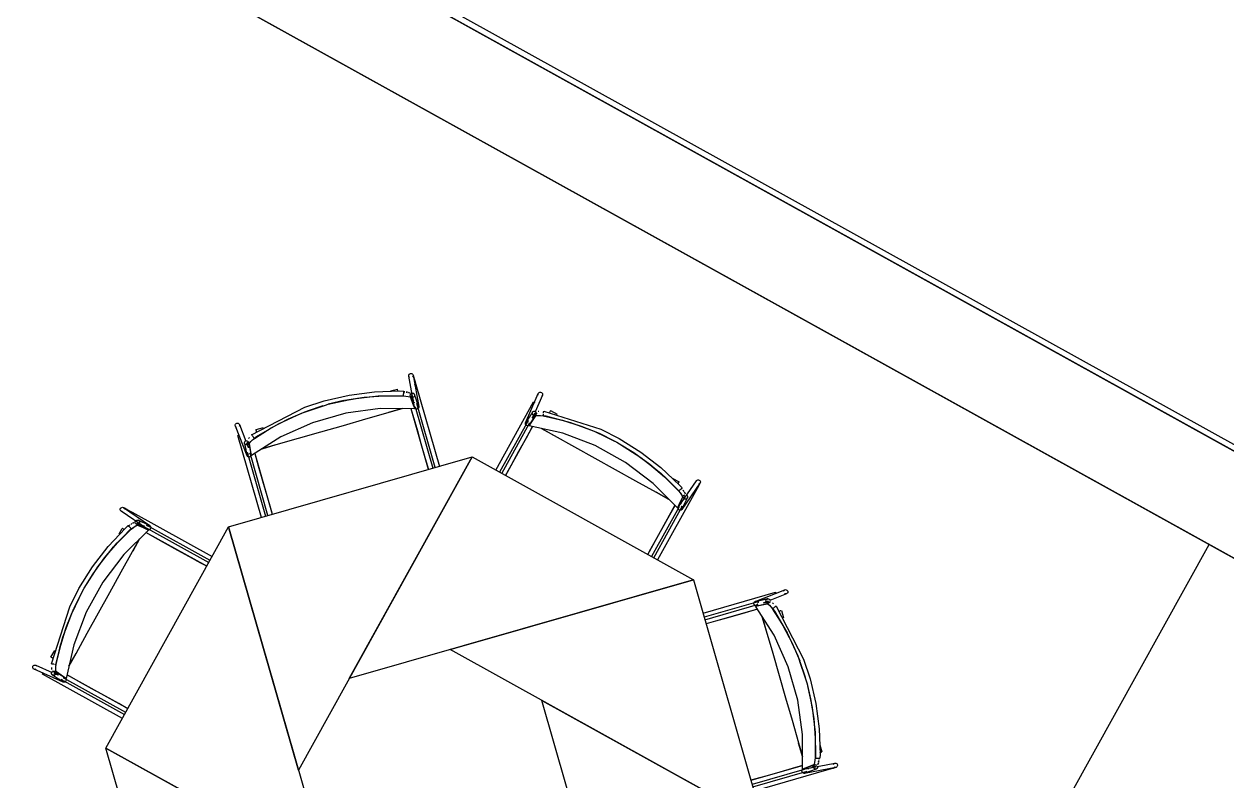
# Model space of a CAD drawing. Header units: metres. Extents: x 3.2 to 22.3, y 0.7 to 22.8.
# Drawn here: x 11.492 to 12.682, y 18.987 to 19.737 of the extents above; entities that cross this region are included whole.
import ezdxf

# ---------------------------------------------------------------- set-up
doc = ezdxf.new("R2010")
doc.units = ezdxf.units.M
doc.layers.add('ARREDI', color=9, linetype='Continuous')
doc.layers.add('PARETI_STRUTTURE', color=7, linetype='Continuous')

msp = doc.modelspace()

# ---------------------------------------------------------------- linework, layer by layer
at = {"layer": 'ARREDI'}
for points in [[(11.8737, 19.3867), (11.8731, 19.3871), (11.8727, 19.3878), (11.8726, 19.3882), (11.8726, 19.3883), (11.8725, 19.3885), (11.8726, 19.3892), (11.8729, 19.3899)], [(11.8729, 19.3899), (11.8735, 19.3904), (11.8742, 19.3907), (11.8749, 19.3908), (11.8757, 19.3906), (11.8762, 19.3901), (11.8767, 19.3895), (11.8768, 19.389), (11.8768, 19.389), (11.8768, 19.3888), (11.8768, 19.388), (11.8764, 19.3874)], [(11.8619, 19.3732), (11.8617, 19.374), (11.8616, 19.3746), (11.8614, 19.3751), (11.8613, 19.3753)], [(11.8614, 19.3753), (11.8613, 19.3753)], [(11.8675, 19.3704), (11.8676, 19.3711), (11.8676, 19.3718), (11.8676, 19.3725)], [(11.8675, 19.369), (11.8675, 19.3692), (11.8675, 19.3697), (11.8675, 19.3703)], [(11.8687, 19.3724), (11.8676, 19.3725)], [(11.8676, 19.3725), (11.8687, 19.3724)], [(11.8677, 19.373), (11.8677, 19.3733)], [(11.8712, 19.3721), (11.87, 19.3723)], [(11.8701, 19.3723), (11.8714, 19.372)], [(11.8739, 19.3714), (11.8723, 19.3719)], [(11.8723, 19.3719), (11.8739, 19.3714)], [(11.8779, 19.3679), (11.8774, 19.3674), (11.8767, 19.3671), (11.8759, 19.367), (11.8752, 19.3672), (11.8746, 19.3676), (11.8746, 19.3676), (11.8742, 19.3682), (11.8742, 19.3684), (11.874, 19.3689), (11.8741, 19.3697), (11.8745, 19.3704)], [(11.875, 19.3709), (11.8757, 19.3712), (11.8764, 19.3712), (11.8772, 19.3711), (11.8778, 19.3706), (11.8778, 19.3706), (11.8782, 19.37), (11.8782, 19.3699), (11.8783, 19.3693), (11.8782, 19.3686), (11.8779, 19.3679)], [(11.8752, 19.3693), (11.8767, 19.3653), (11.8772, 19.364)], [(11.8781, 19.3795), (11.8788, 19.3797)], [(11.8796, 19.3799), (11.8793, 19.3798), (11.8788, 19.3797)], [(11.8796, 19.3799), (11.8796, 19.3799)], [(12.0008, 19.3692), (12.0006, 19.3699), (12.0007, 19.3707), (12.0008, 19.3709), (12.0008, 19.3709), (12.0011, 19.3713), (12.0016, 19.3718), (12.0023, 19.3721), (12.003, 19.3722), (12.0038, 19.3719), (12.0044, 19.3715), (12.0048, 19.3709)], [(12.0048, 19.3709), (12.0049, 19.3701), (12.0049, 19.3694), (12.0048, 19.3692), (12.0048, 19.3691), (12.0045, 19.3687), (12.004, 19.3682)], [(11.8672, 19.3686), (11.8697, 19.3684), (11.8719, 19.368), (11.8735, 19.3675), (11.8742, 19.367), (11.8764, 19.3615), (11.8785, 19.3559), (11.8442, 19.3561), (11.8103, 19.3514), (11.7773, 19.342), (11.7461, 19.328), (11.7171, 19.3097), (11.716, 19.3155), (11.7148, 19.3213)], [(11.7874, 19.3587), (11.7719, 19.3535)], [(11.772, 19.3535), (11.7874, 19.3587)], [(11.7928, 19.3602), (11.8084, 19.364)], [(11.8084, 19.364), (11.7928, 19.3602)], [(11.809, 19.3641), (11.8283, 19.3672), (11.8477, 19.3687), (11.8671, 19.3686)], [(11.8091, 19.3642), (11.8283, 19.3672), (11.8478, 19.3687), (11.8672, 19.3686)], [(11.8672, 19.3686), (11.8698, 19.3684), (11.872, 19.368), (11.8736, 19.3675), (11.8743, 19.367)], [(11.8782, 19.3614), (11.8779, 19.3623)], [(11.8785, 19.3559), (11.8787, 19.3582)], [(11.8807, 19.3598), (11.8814, 19.3596), (11.882, 19.3592), (11.8824, 19.3586), (11.8826, 19.3581), (11.8826, 19.3578), (11.8825, 19.3571), (11.8822, 19.3564)], [(11.9961, 19.3626), (11.996, 19.3626)], [(11.9961, 19.3626), (11.9964, 19.3625), (11.9968, 19.3622)], [(11.9968, 19.3622), (11.9974, 19.3619)], [(11.7199, 19.3264), (11.7364, 19.3368), (11.7536, 19.3458), (11.7714, 19.3533)], [(11.72, 19.3265), (11.7365, 19.3368), (11.7537, 19.3459), (11.7714, 19.3533)], [(11.7276, 19.3163), (11.7414, 19.3203), (11.7635, 19.3266), (11.7857, 19.333), (11.8079, 19.3393), (11.8301, 19.3457), (11.8523, 19.352), (11.866, 19.356)], [(11.866, 19.356), (11.8526, 19.3521)], [(11.8921, 19.2962), (11.8885, 19.3086), (11.8849, 19.3211), (11.8814, 19.3335), (11.8778, 19.3459), (11.8749, 19.3559)], [(11.8822, 19.3564), (11.8817, 19.3559), (11.881, 19.3556), (11.8802, 19.3555), (11.8795, 19.3558), (11.8789, 19.3562), (11.8785, 19.3568)], [(12.1396, 19.2746), (12.1412, 19.2727), (12.1425, 19.2708), (12.1433, 19.2693), (12.1434, 19.2684), (12.141, 19.263), (12.1385, 19.2576), (12.1145, 19.282), (12.0872, 19.3027), (12.0572, 19.3193), (12.0252, 19.3315), (11.9918, 19.339), (11.995, 19.3439), (11.9984, 19.3488)], [(11.995, 19.3505), (11.9948, 19.3513), (11.9949, 19.352), (11.9951, 19.3525), (11.9952, 19.3527), (11.9957, 19.3531), (11.9957, 19.3532), (11.9964, 19.3534), (11.9972, 19.3535), (11.9979, 19.3532), (11.9985, 19.3528)], [(11.9948, 19.3465), (11.9956, 19.3477), (11.9989, 19.3527)], [(11.9991, 19.3514), (11.999, 19.3507), (11.9988, 19.3502), (11.9987, 19.35), (11.9981, 19.3495), (11.9981, 19.3495), (11.9974, 19.3493), (11.9967, 19.3492), (11.996, 19.3495), (11.9954, 19.3499), (11.995, 19.3505)], [(11.9983, 19.3488), (11.9991, 19.3492), (12.0008, 19.3493), (12.003, 19.3492), (12.0056, 19.3489)], [(11.9984, 19.3488), (11.9992, 19.3492), (12.0009, 19.3493), (12.0031, 19.3492), (12.0056, 19.3489)], [(12.0014, 19.3531), (12.0005, 19.3531)], [(12.0057, 19.3506), (12.0056, 19.3499), (12.0055, 19.3495), (12.0054, 19.3493)], [(12.0056, 19.3489), (12.0245, 19.3446), (12.0431, 19.3387), (12.061, 19.3315)], [(12.0057, 19.3488), (12.0247, 19.3445), (12.0432, 19.3387), (12.061, 19.3315)], [(12.0058, 19.3513), (12.0059, 19.352), (12.006, 19.3527), (12.0061, 19.3532), (12.0062, 19.3535), (12.0062, 19.3535), (12.0062, 19.3535), (12.0061, 19.3533)], [(12.0128, 19.354), (12.0127, 19.3538), (12.0124, 19.3534), (12.0121, 19.3528), (12.0118, 19.3522)], [(11.7022, 19.3374), (11.7015, 19.3378), (11.7011, 19.3384), (11.701, 19.3386), (11.701, 19.3386), (11.7009, 19.3391), (11.7009, 19.3398), (11.7012, 19.3405), (11.7017, 19.3411), (11.7023, 19.3414), (11.7031, 19.3416), (11.7038, 19.3414)], [(11.7038, 19.3414), (11.7044, 19.341), (11.7049, 19.3404), (11.705, 19.3402), (11.705, 19.3402), (11.7051, 19.3397), (11.7051, 19.339), (11.7048, 19.3383)], [(11.722, 19.3331), (11.7218, 19.3338), (11.7216, 19.3345), (11.7214, 19.3349), (11.7214, 19.3352)], [(11.9683, 19.2897), (11.9742, 19.3003), (11.9816, 19.3137), (11.989, 19.3271), (11.9952, 19.3382)], [(11.9882, 19.3403), (11.988, 19.341), (11.9881, 19.3418), (11.9882, 19.342), (11.9882, 19.342), (11.9885, 19.3424), (11.989, 19.343), (11.9897, 19.3433), (11.9905, 19.3433), (11.9912, 19.3431)], [(11.9919, 19.3399), (11.9914, 19.3394), (11.9907, 19.3391), (11.99, 19.339), (11.9892, 19.3392), (11.9886, 19.3397), (11.9882, 19.3403)], [(12.0161, 19.3295), (12.0039, 19.3363)], [(12.0039, 19.3363), (12.0164, 19.3293), (12.0366, 19.3182), (12.0567, 19.307), (12.077, 19.2958), (12.0971, 19.2846), (12.1173, 19.2734), (12.1298, 19.2665)], [(11.7035, 19.3294), (11.7034, 19.3294), (11.7035, 19.3294), (11.7038, 19.3295), (11.7043, 19.3296)], [(11.7043, 19.3296), (11.7049, 19.3298)], [(11.7112, 19.3201), (11.7106, 19.3205), (11.7101, 19.3211), (11.7099, 19.3216), (11.7099, 19.3218), (11.7099, 19.3225), (11.7099, 19.3225), (11.7102, 19.3232), (11.7107, 19.3237), (11.7114, 19.3241)], [(11.7135, 19.3236), (11.714, 19.323), (11.7142, 19.3225), (11.7142, 19.3224), (11.7142, 19.3216), (11.7142, 19.3216), (11.7139, 19.3209), (11.7134, 19.3204), (11.7127, 19.3201), (11.712, 19.32), (11.7112, 19.3201)], [(11.7139, 19.3171), (11.7136, 19.3186), (11.7125, 19.3244)], [(11.7148, 19.3273), (11.7139, 19.3265)], [(11.7139, 19.3264), (11.7148, 19.3273)], [(11.7148, 19.3213), (11.7152, 19.3221), (11.7163, 19.3234), (11.718, 19.3249), (11.7199, 19.3264)], [(11.7148, 19.3213), (11.7151, 19.3221), (11.7162, 19.3233), (11.7179, 19.3249), (11.7199, 19.3264)], [(11.7172, 19.3299), (11.7171, 19.3301), (11.717, 19.3301), (11.7171, 19.3301), (11.7172, 19.3299), (11.7175, 19.3294), (11.7179, 19.3289), (11.7183, 19.3283), (11.7188, 19.3277)], [(11.7195, 19.3266), (11.7194, 19.3268), (11.7191, 19.3272), (11.7188, 19.3277)], [(12.0761, 19.3239), (12.0615, 19.3313)], [(12.0616, 19.3312), (12.0761, 19.3239)], [(11.7137, 19.3081), (11.713, 19.3085), (11.7126, 19.3091), (11.7125, 19.3093), (11.7125, 19.3093), (11.7124, 19.3098), (11.7124, 19.3105), (11.7127, 19.3112), (11.7132, 19.3118), (11.7138, 19.3121)], [(11.7166, 19.3097), (11.7163, 19.309), (11.7158, 19.3084), (11.7152, 19.3081), (11.7144, 19.308), (11.7137, 19.3081)], [(11.7201, 19.3116), (11.7236, 19.2993), (11.7279, 19.2846), (11.7321, 19.2699), (11.7363, 19.2552), (11.7374, 19.2514)], [(11.7398, 19.3198), (11.7276, 19.3163)], [(12.081, 19.3212), (12.0953, 19.3125), (12.111, 19.3011), (12.1258, 19.2885), (12.1395, 19.2747)], [(12.081, 19.3212), (12.0953, 19.3125), (12.1111, 19.3011), (12.1259, 19.2884), (12.1396, 19.2746)], [(12.1391, 19.2816), (12.1395, 19.2822), (12.1398, 19.2828), (12.14, 19.2832), (12.1402, 19.2834)], [(12.1396, 19.2746), (12.1413, 19.2726), (12.1425, 19.2707), (12.1433, 19.2693), (12.1434, 19.2684)], [(12.141, 19.2756), (12.1405, 19.2751), (12.1402, 19.2748), (12.14, 19.2747)], [(12.141, 19.2755), (12.1416, 19.276), (12.1421, 19.2765), (12.143, 19.2773), (12.1432, 19.2775)], [(12.1433, 19.2762), (12.1426, 19.277)], [(12.1432, 19.2775), (12.1432, 19.2775)], [(12.1449, 19.274), (12.1441, 19.2752)], [(12.1442, 19.2751), (12.1449, 19.274)], [(12.155, 19.2745), (12.1556, 19.2742)], [(12.1563, 19.2738), (12.1563, 19.2738), (12.1563, 19.2738), (12.156, 19.274), (12.1556, 19.2742)], [(12.1569, 19.2835), (12.157, 19.2842), (12.1572, 19.2846), (12.1572, 19.2847), (12.1574, 19.2848), (12.158, 19.2853), (12.1587, 19.2855)], [(12.1587, 19.2855), (12.1594, 19.2855), (12.1601, 19.2853), (12.1607, 19.2848), (12.1611, 19.2841), (12.1612, 19.2834), (12.161, 19.2826), (12.1608, 19.2822), (12.1608, 19.2822), (12.1606, 19.282), (12.1601, 19.2815), (12.1594, 19.2813)], [(12.1298, 19.2665), (12.1176, 19.2732)], [(12.1422, 19.2617), (12.1426, 19.2625)], [(12.1457, 19.2694), (12.1439, 19.2655), (12.1433, 19.264)], [(12.1466, 19.2665), (12.1459, 19.2665), (12.1452, 19.2668), (12.1446, 19.2672), (12.1442, 19.2679), (12.1441, 19.2686), (12.1441, 19.2686), (12.1443, 19.2693), (12.1443, 19.2695), (12.1446, 19.27), (12.1452, 19.2704), (12.1459, 19.2706)], [(12.1462, 19.2718), (12.1455, 19.2733)], [(12.1455, 19.2732), (12.1462, 19.2717)], [(12.1467, 19.2706), (12.1474, 19.2704), (12.148, 19.2699), (12.1483, 19.2692), (12.1484, 19.2685), (12.1484, 19.2684), (12.1483, 19.2678), (12.1482, 19.2677), (12.1479, 19.2672), (12.1473, 19.2667), (12.1466, 19.2665)], [(11.587, 19.2559), (11.587, 19.2566), (11.5873, 19.2573), (11.5878, 19.2579), (11.5885, 19.2582), (11.5892, 19.2584), (11.5899, 19.2582), (11.5904, 19.258), (11.5904, 19.258), (11.5906, 19.2578), (11.591, 19.2572), (11.5913, 19.2565)], [(11.5891, 19.254), (11.5884, 19.2542), (11.5879, 19.2544), (11.5879, 19.2544), (11.5877, 19.2546), (11.5873, 19.2552), (11.587, 19.2559)], [(11.5981, 19.2522), (11.5984, 19.2527)], [(11.5988, 19.2535), (11.5988, 19.2535), (11.5988, 19.2534), (11.5986, 19.2532), (11.5984, 19.2528)], [(12.1092, 19.2117), (12.1122, 19.2171), (12.1185, 19.2284), (12.1247, 19.2397), (12.131, 19.251), (12.1361, 19.2601)], [(12.1385, 19.2576), (12.1403, 19.2591)], [(12.1416, 19.2553), (12.1408, 19.2553), (12.1401, 19.2556), (12.1395, 19.2561), (12.1392, 19.2568), (12.1391, 19.2575), (12.1392, 19.2582)], [(12.1423, 19.2593), (12.1429, 19.2588), (12.1432, 19.2581), (12.1434, 19.2574), (12.1432, 19.2567), (12.143, 19.2562), (12.143, 19.2562), (12.1428, 19.256), (12.1423, 19.2556), (12.1416, 19.2553)], [(11.598, 19.2368), (11.5999, 19.2384), (11.6018, 19.2397), (11.6033, 19.2404), (11.6042, 19.2406), (11.6096, 19.2382), (11.615, 19.2357), (11.5906, 19.2117), (11.5699, 19.1843), (11.5533, 19.1544), (11.5411, 19.1223), (11.5336, 19.089), (11.5287, 19.0922), (11.5238, 19.0955)], [(11.595, 19.2404), (11.5951, 19.2404)], [(11.597, 19.2382), (11.5965, 19.2387), (11.596, 19.2393), (11.5953, 19.2402), (11.5951, 19.2404)], [(11.5964, 19.2405), (11.5956, 19.2398)], [(11.597, 19.2382), (11.5975, 19.2377), (11.5978, 19.2374), (11.5979, 19.2372)], [(11.5986, 19.2421), (11.5974, 19.2413)], [(11.5975, 19.2414), (11.5985, 19.2421)], [(11.598, 19.2368), (11.6, 19.2384), (11.6018, 19.2397), (11.6033, 19.2405), (11.6042, 19.2406)], [(11.6008, 19.2434), (11.5993, 19.2426)], [(11.5994, 19.2427), (11.6008, 19.2434)], [(11.6019, 19.2439), (11.6022, 19.2446), (11.6027, 19.2451), (11.6033, 19.2455), (11.6041, 19.2456), (11.6041, 19.2456), (11.6048, 19.2455), (11.6049, 19.2454), (11.6054, 19.2451), (11.6059, 19.2445), (11.6061, 19.2438)], [(11.6061, 19.2438), (11.6061, 19.2431), (11.6058, 19.2424), (11.6053, 19.2418), (11.6047, 19.2414), (11.604, 19.2413), (11.604, 19.2413), (11.6033, 19.2414), (11.6031, 19.2415), (11.6026, 19.2418), (11.6022, 19.2424), (11.6019, 19.2431)], [(11.6031, 19.2429), (11.6071, 19.2411), (11.6086, 19.2404)], [(11.6109, 19.2394), (11.61, 19.2398)], [(11.6133, 19.2395), (11.6138, 19.2401), (11.6144, 19.2404), (11.6152, 19.2406), (11.6159, 19.2404), (11.6163, 19.2402), (11.6164, 19.2402), (11.6166, 19.24), (11.617, 19.2394), (11.6172, 19.2387)], [(11.6173, 19.2387), (11.6172, 19.238), (11.617, 19.2373), (11.6165, 19.2367), (11.6158, 19.2364), (11.6151, 19.2362), (11.6143, 19.2364)], [(11.5363, 19.1011), (11.5433, 19.1136), (11.5544, 19.1337), (11.5656, 19.1539), (11.5768, 19.1741), (11.588, 19.1943), (11.5992, 19.2145), (11.6061, 19.227)], [(11.5514, 19.1782), (11.5601, 19.1925), (11.5715, 19.2083), (11.5842, 19.2231), (11.598, 19.2368)], [(11.5514, 19.1782), (11.5601, 19.1925), (11.5715, 19.2082), (11.5841, 19.223), (11.5979, 19.2367)], [(11.591, 19.2363), (11.5904, 19.2367), (11.5898, 19.237), (11.5894, 19.2372), (11.5891, 19.2373)], [(11.6061, 19.227), (11.5994, 19.2148)], [(11.6726, 19.1999), (11.6668, 19.2031), (11.6555, 19.2094), (11.6442, 19.2157), (11.6329, 19.2219), (11.6216, 19.2282), (11.6124, 19.2333)], [(11.6149, 19.2357), (11.6135, 19.2375)], [(11.5413, 19.1588), (11.5487, 19.1733)], [(11.5487, 19.1733), (11.5413, 19.1587)], [(12.2263, 19.1664), (12.2267, 19.167), (12.2272, 19.1675), (12.2278, 19.1677), (12.2279, 19.1677), (12.2286, 19.1677), (12.2287, 19.1677), (12.2293, 19.1674), (12.2299, 19.1669), (12.2302, 19.1662)], [(12.2356, 19.1741), (12.2356, 19.1742), (12.2356, 19.1741), (12.2358, 19.1733)], [(12.2358, 19.1733), (12.236, 19.1727)], [(12.2436, 19.1754), (12.244, 19.1761), (12.2445, 19.1765), (12.2448, 19.1766), (12.2448, 19.1766), (12.2452, 19.1768), (12.246, 19.1767), (12.2467, 19.1764), (12.2472, 19.1759), (12.2476, 19.1753), (12.2477, 19.1745), (12.2476, 19.1738)], [(12.2476, 19.1738), (12.2472, 19.1732), (12.2466, 19.1727), (12.2464, 19.1726), (12.2463, 19.1726), (12.2459, 19.1725), (12.2451, 19.1725), (12.2444, 19.1728)], [(11.5237, 19.1029), (11.5281, 19.1218), (11.5339, 19.1404), (11.5411, 19.1582)], [(11.5237, 19.1027), (11.528, 19.1217), (11.5339, 19.1403), (11.5411, 19.1581)], [(12.2177, 19.1575), (12.2054, 19.154), (12.1907, 19.1497), (12.176, 19.1455), (12.1669, 19.1429)], [(12.2158, 19.161), (12.2151, 19.1613), (12.2146, 19.1618), (12.2142, 19.1624), (12.2141, 19.1632), (12.2143, 19.1639)], [(12.2143, 19.1639), (12.2146, 19.1646), (12.2152, 19.165), (12.2155, 19.1651), (12.2155, 19.1651), (12.2159, 19.1653), (12.2167, 19.1652), (12.2174, 19.1649), (12.2179, 19.1644), (12.2183, 19.1638)], [(12.2748, 19.0104), (12.2746, 19.0079), (12.2742, 19.0057), (12.2737, 19.0041), (12.2731, 19.0034), (12.2676, 19.0012), (12.2621, 18.9991), (12.2623, 19.0334), (12.2576, 19.0673), (12.2481, 19.1003), (12.2341, 19.1316), (12.2158, 19.1605), (12.2274, 19.1628)], [(12.2233, 19.1637), (12.2247, 19.164), (12.2305, 19.1651)], [(12.2298, 19.1641), (12.2292, 19.1636), (12.2287, 19.1634), (12.2285, 19.1634), (12.2278, 19.1634), (12.2271, 19.1637), (12.2266, 19.1642), (12.2262, 19.1649), (12.2261, 19.1656), (12.2263, 19.1664)], [(12.2274, 19.1628), (12.2283, 19.1624), (12.2295, 19.1614), (12.2311, 19.1596), (12.2325, 19.1577)], [(12.2274, 19.1628), (12.2282, 19.1625), (12.2295, 19.1614), (12.231, 19.1598), (12.2326, 19.1577)], [(12.2335, 19.1628), (12.2326, 19.1637)], [(12.2326, 19.1637), (12.2335, 19.1628)], [(12.2326, 19.1577), (12.2429, 19.1412), (12.252, 19.1239), (12.2595, 19.1063)], [(12.2326, 19.1576), (12.243, 19.1411), (12.252, 19.1239), (12.2595, 19.1062)], [(12.2328, 19.1581), (12.2329, 19.1582), (12.2333, 19.1585), (12.2338, 19.1588)], [(12.2361, 19.1604), (12.2363, 19.1605), (12.2363, 19.1606), (12.2362, 19.1605), (12.236, 19.1604), (12.2356, 19.1601), (12.2351, 19.1597), (12.2344, 19.1593), (12.2338, 19.1588)], [(12.2393, 19.1556), (12.24, 19.1559), (12.2406, 19.156), (12.2411, 19.1562), (12.2413, 19.1562)], [(12.2263, 19.1366), (12.2225, 19.15)], [(12.2225, 19.15), (12.2264, 19.1362), (12.2328, 19.1141), (12.2391, 19.0919), (12.2455, 19.0697), (12.2519, 19.0475), (12.2582, 19.0253), (12.2621, 19.0117)], [(11.5185, 19.11), (11.5188, 19.1099), (11.5192, 19.1096), (11.5198, 19.1093), (11.5204, 19.1089)], [(11.5431, 19.1133), (11.5363, 19.1011)], [(11.5034, 19.098), (11.5027, 19.0978), (11.5019, 19.0979), (11.5017, 19.098), (11.5017, 19.098), (11.5013, 19.0982), (11.5008, 19.0988), (11.5005, 19.0995), (11.5004, 19.1002), (11.5006, 19.101), (11.5011, 19.1016), (11.5017, 19.102)], [(11.5017, 19.102), (11.5024, 19.1021), (11.5032, 19.1021), (11.5034, 19.102), (11.5034, 19.102), (11.5038, 19.1017), (11.5044, 19.1012)], [(11.5213, 19.103), (11.5205, 19.1031), (11.5199, 19.1032), (11.5194, 19.1033), (11.5191, 19.1033), (11.5191, 19.1033), (11.5191, 19.1033), (11.5193, 19.1033)], [(11.522, 19.0922), (11.5213, 19.092), (11.5206, 19.0921), (11.52, 19.0923), (11.5199, 19.0924), (11.5194, 19.0929), (11.5194, 19.0929), (11.5191, 19.0936), (11.5191, 19.0944), (11.5193, 19.0951), (11.5198, 19.0957)], [(11.5195, 19.0977), (11.5194, 19.0986), (11.5195, 19.0998)], [(11.5194, 19.0985), (11.5195, 19.0998)], [(11.526, 19.092), (11.5248, 19.0928), (11.5199, 19.0961)], [(11.5211, 19.0963), (11.5219, 19.0962), (11.5224, 19.0959), (11.5225, 19.0958), (11.523, 19.0953), (11.523, 19.0953), (11.5233, 19.0946), (11.5233, 19.0939), (11.5231, 19.0932), (11.5227, 19.0926), (11.522, 19.0922)], [(11.522, 19.1029), (11.5226, 19.1027), (11.5231, 19.1027), (11.5233, 19.1026)], [(11.5238, 19.0955), (11.5234, 19.0963), (11.5232, 19.0979), (11.5234, 19.1002), (11.5237, 19.1027)], [(11.5238, 19.0955), (11.5234, 19.0963), (11.5233, 19.098), (11.5234, 19.1003), (11.5237, 19.1027)], [(12.2648, 19.0902), (12.2597, 19.1057)], [(12.2597, 19.1056), (12.2648, 19.0902)], [(11.51, 19.0933), (11.5101, 19.0935), (11.5104, 19.094)], [(11.51, 19.0932), (11.51, 19.0932)], [(11.5104, 19.094), (11.5107, 19.0946)], [(11.5323, 19.0854), (11.5315, 19.0852), (11.5308, 19.0853), (11.5306, 19.0854), (11.5305, 19.0854), (11.5301, 19.0857), (11.5296, 19.0862), (11.5293, 19.0869), (11.5293, 19.0876), (11.5295, 19.0884)], [(11.5327, 19.0891), (11.5332, 19.0886), (11.5335, 19.0879), (11.5335, 19.0871), (11.5333, 19.0864), (11.5329, 19.0858), (11.5323, 19.0854)], [(11.5946, 19.059), (11.5856, 19.064), (11.5723, 19.0714), (11.5589, 19.0788), (11.5455, 19.0862), (11.5344, 19.0924)], [(12.2664, 19.0848), (12.2703, 19.0686), (12.2734, 19.0494), (12.2749, 19.03), (12.2748, 19.0105)], [(12.2664, 19.0848), (12.2703, 19.0685), (12.2734, 19.0493), (12.2749, 19.0298), (12.2748, 19.0104)], [(12.2621, 19.0117), (12.2583, 19.025)], [(12.2794, 19.0157), (12.2801, 19.0159), (12.2807, 19.0161), (12.2812, 19.0162), (12.2815, 19.0163)], [(12.2815, 19.0162), (12.2815, 19.0163)], [(12.2621, 19.0027), (12.2521, 18.9998), (12.2397, 18.9963), (12.2272, 18.9927), (12.2148, 18.9891), (12.2113, 18.9881)], [(12.2699, 19.0003), (12.2715, 19.0009), (12.2755, 19.0024)], [(12.2748, 19.0104), (12.2746, 19.0078), (12.2742, 19.0056), (12.2737, 19.004), (12.2731, 19.0033)], [(12.2741, 18.9997), (12.2735, 19.0002), (12.2732, 19.0009), (12.2732, 19.0017), (12.2734, 19.0024), (12.2738, 19.003), (12.2738, 19.003), (12.2744, 19.0034), (12.2745, 19.0034), (12.2751, 19.0036), (12.2758, 19.0035), (12.2765, 19.0031)], [(12.277, 19.0026), (12.2773, 19.0019), (12.2774, 19.0012), (12.2772, 19.0004), (12.2768, 18.9998), (12.2767, 18.9998), (12.2762, 18.9994), (12.276, 18.9994), (12.2755, 18.9993), (12.2747, 18.9994), (12.2741, 18.9997)], [(12.2752, 19.0101), (12.2754, 19.0101), (12.2759, 19.0101), (12.2765, 19.0101)], [(12.2765, 19.0101), (12.2772, 19.01), (12.278, 19.01), (12.2786, 19.01)], [(12.2775, 19.0037), (12.278, 19.0053)], [(12.278, 19.0053), (12.2775, 19.0037)], [(12.2782, 19.0065), (12.2784, 19.0076)], [(12.2784, 19.0075), (12.2782, 19.0062)], [(12.2785, 19.0089), (12.2786, 19.01)], [(12.2786, 19.01), (12.2785, 19.0089)], [(12.2791, 19.0099), (12.2794, 19.0099)], [(12.2929, 19.0039), (12.2933, 19.0045), (12.2939, 19.0049), (12.2944, 19.005), (12.2944, 19.005), (12.2946, 19.0051), (12.2954, 19.005), (12.2961, 19.0047)], [(12.2961, 19.0047), (12.2966, 19.0041), (12.2969, 19.0034), (12.2969, 19.0027), (12.2967, 19.002), (12.2963, 19.0014), (12.2957, 19.0009), (12.2952, 19.0008), (12.2952, 19.0008), (12.2949, 19.0008), (12.2942, 19.0008), (12.2935, 19.0012)], [(12.2626, 18.9954), (12.2621, 18.9959), (12.2618, 18.9966), (12.2617, 18.9974), (12.2619, 18.9981), (12.2624, 18.9987), (12.263, 18.9991)], [(12.2621, 18.9992), (12.264, 18.999)], [(12.266, 18.9969), (12.2658, 18.9962), (12.2653, 18.9956), (12.2647, 18.9952), (12.2642, 18.995), (12.264, 18.995), (12.2632, 18.9951), (12.2626, 18.9954)], [(12.2675, 18.9994), (12.2684, 18.9998)], [(12.2856, 18.9995), (12.2858, 18.9988)], [(12.286, 18.9981), (12.286, 18.9983), (12.2858, 18.9988)], [(12.2861, 18.998), (12.2861, 18.998)]]:
    msp.add_lwpolyline(points, dxfattribs=at)
for points in [[(11.9918, 19.339), (11.9922, 19.342)], [(11.7171, 19.3097), (11.7153, 19.3121)], [(11.9352, 19.3081), (11.7634, 18.9982), (11.6943, 19.239)], [(12.1544, 19.1866), (11.8137, 19.0889), (11.9352, 19.3081)], [(11.6943, 19.239), (11.792, 18.8984), (11.5729, 19.0199)], [(12.2733, 18.5155), (12.6648, 19.2216), (12.9403, 19.0689), (12.5488, 18.3627), (12.0525, 17.4674), (11.777, 17.6201)], [(12.2234, 18.9457), (11.9135, 19.1175), (12.1544, 19.1866)], [(12.2158, 19.1605), (12.2182, 19.1623)], [(11.5336, 19.0889), (11.5306, 19.0894)], [(12.1019, 18.7266), (12.0043, 19.0672), (12.2234, 18.9457)], [(11.5729, 19.0199), (11.8828, 18.8481), (11.6419, 18.779)]]:
    msp.add_lwpolyline(points, close=True, dxfattribs=at)
at = {"layer": 'PARETI_STRUTTURE'}
for points in [[(10.8057, 20.3647), (12.9828, 19.1578), (12.98, 19.1527), (10.8028, 20.3596)], [(10.8028, 20.3596), (12.9799, 19.1527)], [(12.9489, 19.0641), (10.7321, 20.2929)], [(10.758, 20.2786), (12.6648, 19.2216)], [(11.8783, 19.3573), (11.8726, 19.3882)], [(11.8768, 19.3893), (11.8772, 19.388), (11.8777, 19.3865), (11.8786, 19.3834), (11.8796, 19.3799)], [(11.8768, 19.389), (11.8826, 19.3581)], [(11.789, 19.3636), (11.8136, 19.3694), (11.8386, 19.3727), (11.8639, 19.3734), (11.8677, 19.3733)], [(11.8545, 19.3734), (11.8613, 19.3753)], [(11.8822, 19.3588), (11.8782, 19.3699)], [(11.8796, 19.3799), (11.9029, 19.2988)], [(11.9882, 19.342), (12.0008, 19.3709)], [(12.0048, 19.3692), (11.9977, 19.3529)], [(11.717, 19.3301), (11.7697, 19.3573), (11.789, 19.3636)], [(11.7195, 19.3266), (11.722, 19.3282), (11.7436, 19.3409), (11.7664, 19.3514), (11.7901, 19.3595)], [(11.7901, 19.3595), (11.7929, 19.3603), (11.8174, 19.3657), (11.8423, 19.3686), (11.8675, 19.369)], [(11.8742, 19.3684), (11.8742, 19.3682), (11.8743, 19.3681), (11.8744, 19.3679), (11.8744, 19.3677), (11.8746, 19.3671), (11.8747, 19.367), (11.8748, 19.3665), (11.8749, 19.3664), (11.875, 19.366), (11.8751, 19.3659), (11.8751, 19.3658), (11.8752, 19.3656), (11.8753, 19.3651), (11.8754, 19.365), (11.8754, 19.3649), (11.8755, 19.3648), (11.8756, 19.3644), (11.8756, 19.3643), (11.8758, 19.3638), (11.8759, 19.3636), (11.8759, 19.3635), (11.876, 19.3632), (11.8761, 19.363), (11.8763, 19.3625), (11.8763, 19.3624), (11.8764, 19.3623), (11.8765, 19.3618), (11.8766, 19.3617), (11.8767, 19.3614), (11.8767, 19.3613), (11.8768, 19.3611), (11.8768, 19.3609), (11.877, 19.3604), (11.8771, 19.3603), (11.8771, 19.3602), (11.8772, 19.3598), (11.8773, 19.3597), (11.8774, 19.3592), (11.8775, 19.3591), (11.8775, 19.359), (11.8777, 19.3585), (11.8778, 19.3583), (11.8779, 19.358), (11.8779, 19.3579), (11.878, 19.3577), (11.878, 19.3576), (11.8781, 19.3574)], [(11.8762, 19.3671), (11.8767, 19.3653)], [(11.8789, 19.3578), (11.8963, 19.2969)], [(11.8987, 19.2976), (11.8806, 19.3609)], [(11.9586, 19.2951), (11.996, 19.3626)], [(11.8922, 19.2957), (11.8749, 19.3559)], [(11.9951, 19.3525), (11.9951, 19.3525), (11.9947, 19.3519), (11.9947, 19.3518), (11.9946, 19.3517), (11.9945, 19.3516), (11.994, 19.3507), (11.9939, 19.3506), (11.9934, 19.3498), (11.9933, 19.3497), (11.9932, 19.3496), (11.9932, 19.3495), (11.9925, 19.3485), (11.9925, 19.3484), (11.992, 19.3477), (11.992, 19.3476), (11.9919, 19.3475), (11.9918, 19.3474), (11.9912, 19.3464), (11.9911, 19.3463), (11.9907, 19.3456), (11.9906, 19.3455), (11.9905, 19.3453), (11.9904, 19.3452), (11.9898, 19.3443), (11.9898, 19.3442), (11.9893, 19.3435), (11.9893, 19.3434), (11.9891, 19.3432), (11.9891, 19.3431), (11.9888, 19.3426), (11.9882, 19.342)], [(11.9924, 19.3403), (11.9987, 19.3502)], [(11.997, 19.3514), (11.9952, 19.3471)], [(11.996, 19.3485), (11.9965, 19.3494)], [(12.0054, 19.3492), (12.0083, 19.3487), (12.0326, 19.3423), (12.0561, 19.3336), (12.0786, 19.3226)], [(12.0062, 19.3535), (12.0626, 19.3355), (12.0807, 19.3264)], [(12.0128, 19.3541), (12.0195, 19.3504)], [(11.7125, 19.3093), (11.701, 19.3386)], [(11.705, 19.3402), (11.7115, 19.3237)], [(11.7214, 19.3352), (11.7287, 19.3373)], [(11.9893, 19.3415), (11.9624, 19.293)], [(11.9646, 19.2918), (11.9921, 19.3415)], [(11.9952, 19.3382), (11.9684, 19.2897)], [(11.9908, 19.3443), (11.9894, 19.3417)], [(11.9926, 19.3413), (11.9922, 19.3403)], [(11.7267, 19.2483), (11.7035, 19.3294)], [(11.7099, 19.3216), (11.71, 19.3215), (11.71, 19.3212), (11.7101, 19.321), (11.7102, 19.3206), (11.7102, 19.3205), (11.7103, 19.32), (11.7103, 19.3199), (11.7104, 19.3195), (11.7104, 19.3194), (11.7105, 19.3189), (11.7106, 19.3187), (11.7107, 19.3183), (11.7107, 19.3182), (11.7108, 19.3178), (11.7108, 19.3177), (11.7109, 19.3172), (11.7109, 19.3171), (11.711, 19.3167), (11.711, 19.3165), (11.7112, 19.316), (11.7112, 19.3159), (11.7113, 19.3155), (11.7113, 19.3154), (11.7114, 19.315), (11.7114, 19.3149), (11.7115, 19.3144), (11.7115, 19.3142), (11.7116, 19.3139), (11.7117, 19.3137), (11.7117, 19.3133), (11.7118, 19.3132), (11.7119, 19.3127), (11.7119, 19.3126), (11.712, 19.3122), (11.712, 19.3121), (11.7121, 19.3116), (11.7122, 19.3114), (11.7122, 19.3112), (11.7123, 19.311), (11.7123, 19.3109), (11.7124, 19.3105), (11.7124, 19.3104), (11.7124, 19.3101), (11.7125, 19.3093)], [(11.7121, 19.3222), (11.7138, 19.3178)], [(11.7167, 19.3111), (11.7142, 19.3225)], [(12.0786, 19.3226), (12.0811, 19.3212), (12.1023, 19.3077), (12.122, 19.2921), (12.14, 19.2746)], [(12.0807, 19.3264), (12.1022, 19.313), (12.1222, 19.2976), (12.1406, 19.2803), (12.1432, 19.2775)], [(11.7127, 19.3127), (11.7135, 19.3099)], [(11.7134, 19.3193), (11.7131, 19.3204)], [(11.7136, 19.3097), (11.7309, 19.2495)], [(11.7332, 19.2502), (11.7156, 19.3117)], [(11.7161, 19.3119), (11.7165, 19.3109)], [(11.7201, 19.3116), (11.7374, 19.2514)], [(12.1339, 19.2869), (12.1402, 19.2835)], [(12.1394, 19.2587), (12.1572, 19.2846)], [(12.1608, 19.2822), (12.143, 19.2562)], [(12.161, 19.2824), (12.1604, 19.2812), (12.1596, 19.2798), (12.1581, 19.2769), (12.1563, 19.2738)], [(12.1563, 19.2738), (12.1189, 19.2063)], [(12.1393, 19.2589), (12.1394, 19.259), (12.1394, 19.2591), (12.1395, 19.2592), (12.1395, 19.2594), (12.1396, 19.2595), (12.1396, 19.2596), (12.1397, 19.2597), (12.1398, 19.2598), (12.1398, 19.26), (12.1399, 19.2601), (12.1399, 19.2602), (12.14, 19.2603), (12.14, 19.2604), (12.1401, 19.2605), (12.1402, 19.2607), (12.1402, 19.2608), (12.1403, 19.2609), (12.1403, 19.261), (12.1404, 19.2611), (12.1404, 19.2613), (12.1405, 19.2614), (12.1406, 19.2615), (12.1406, 19.2616), (12.1407, 19.2617), (12.1407, 19.2618), (12.1408, 19.2621), (12.1409, 19.2622), (12.1409, 19.2623), (12.141, 19.2624), (12.1411, 19.2626), (12.1411, 19.2627), (12.1412, 19.2628), (12.1412, 19.2629), (12.1413, 19.263), (12.1413, 19.2631), (12.1414, 19.2633), (12.1414, 19.2634), (12.1416, 19.2636), (12.1416, 19.2637), (12.1417, 19.2639), (12.1417, 19.264), (12.1418, 19.2641), (12.1418, 19.2642), (12.1419, 19.2643), (12.142, 19.2645), (12.142, 19.2646), (12.1421, 19.2647), (12.1421, 19.2648), (12.1422, 19.2649), (12.1423, 19.2652), (12.1423, 19.2653), (12.1424, 19.2654), (12.1425, 19.2655), (12.1425, 19.2656), (12.1426, 19.2658), (12.1426, 19.2659), (12.1427, 19.266), (12.1427, 19.2661), (12.1428, 19.2662), (12.1429, 19.2665), (12.143, 19.2666), (12.143, 19.2667), (12.1431, 19.2668), (12.1431, 19.267), (12.1432, 19.2671), (12.1432, 19.2672), (12.1433, 19.2673), (12.1434, 19.2674), (12.1434, 19.2675), (12.1435, 19.2677), (12.1435, 19.2678), (12.1436, 19.2679), (12.1436, 19.268), (12.1437, 19.2683), (12.1438, 19.2684), (12.1439, 19.2685), (12.1439, 19.2686), (12.144, 19.2687), (12.144, 19.2688), (12.1441, 19.269), (12.1441, 19.2691), (12.1442, 19.2692), (12.1442, 19.2693), (12.1443, 19.2694), (12.1443, 19.2695)], [(12.1432, 19.257), (12.1483, 19.2677)], [(12.1449, 19.2671), (12.1439, 19.2655)], [(11.6139, 19.2366), (11.5879, 19.2544)], [(11.5902, 19.2582), (11.5914, 19.2576), (11.5928, 19.2568), (11.5956, 19.2552), (11.5988, 19.2535)], [(11.5904, 19.258), (11.6164, 19.2402)], [(11.5988, 19.2535), (11.678, 19.2096)], [(12.1092, 19.2117), (12.136, 19.2602)], [(12.1402, 19.2587), (12.1129, 19.2096)], [(12.1151, 19.2084), (12.1435, 19.2596)], [(11.5462, 19.1779), (11.5596, 19.1994), (11.575, 19.2194), (11.5923, 19.2378), (11.595, 19.2404)], [(11.6137, 19.2365), (11.6136, 19.2366), (11.6135, 19.2366), (11.6133, 19.2367), (11.6132, 19.2367), (11.6131, 19.2368), (11.613, 19.2368), (11.6129, 19.2369), (11.6128, 19.2369), (11.6126, 19.237), (11.6125, 19.2371), (11.6124, 19.2371), (11.6123, 19.2372), (11.6122, 19.2372), (11.612, 19.2373), (11.6119, 19.2373), (11.6118, 19.2374), (11.6117, 19.2375), (11.6116, 19.2375), (11.6114, 19.2376), (11.6113, 19.2376), (11.6112, 19.2377), (11.6111, 19.2377), (11.611, 19.2378), (11.6109, 19.2378), (11.6107, 19.2379), (11.6105, 19.238), (11.6104, 19.2381), (11.6103, 19.2381), (11.6101, 19.2382), (11.61, 19.2382), (11.6099, 19.2383), (11.6098, 19.2383), (11.6097, 19.2384), (11.6095, 19.2385), (11.6094, 19.2385), (11.6093, 19.2386), (11.6092, 19.2386), (11.6089, 19.2387), (11.6088, 19.2388), (11.6087, 19.2388), (11.6086, 19.2389), (11.6085, 19.239), (11.6084, 19.239), (11.6082, 19.2391), (11.6081, 19.2391), (11.608, 19.2392), (11.6079, 19.2393), (11.6078, 19.2393), (11.6077, 19.2394), (11.6074, 19.2395), (11.6073, 19.2395), (11.6072, 19.2396), (11.6071, 19.2396), (11.6069, 19.2397), (11.6068, 19.2398), (11.6067, 19.2398), (11.6066, 19.2399), (11.6065, 19.2399), (11.6064, 19.24), (11.6062, 19.24), (11.6061, 19.2401), (11.6059, 19.2402), (11.6058, 19.2403), (11.6056, 19.2403), (11.6055, 19.2404), (11.6054, 19.2404), (11.6053, 19.2405), (11.6052, 19.2405), (11.605, 19.2406), (11.6049, 19.2407), (11.6048, 19.2407), (11.6046, 19.2408), (11.6044, 19.2409), (11.6043, 19.2409), (11.6042, 19.241), (11.6041, 19.241), (11.604, 19.2411), (11.6039, 19.2412), (11.6037, 19.2412), (11.6036, 19.2413), (11.6035, 19.2413), (11.6034, 19.2414), (11.6033, 19.2414), (11.6031, 19.2415), (11.6031, 19.2415)], [(11.6156, 19.2404), (11.6049, 19.2454)], [(11.6054, 19.242), (11.6071, 19.2411)], [(11.6759, 19.2058), (11.6129, 19.2407)], [(11.55, 19.1758), (11.5514, 19.1783), (11.5649, 19.1995), (11.5805, 19.2191), (11.5979, 19.2372)], [(11.5861, 19.2319), (11.5891, 19.2374)], [(11.6726, 19.1999), (11.6124, 19.2332)], [(11.6139, 19.2374), (11.6747, 19.2036)], [(11.5191, 19.1034), (11.5371, 19.1598), (11.5462, 19.1779)], [(11.5233, 19.1026), (11.5239, 19.1055), (11.5302, 19.1298), (11.539, 19.1533), (11.55, 19.1758)], [(12.1638, 19.1536), (12.2356, 19.1742)], [(12.2155, 19.1651), (12.2448, 19.1766)], [(12.2278, 19.1677), (12.2277, 19.1676), (12.2273, 19.1676), (12.2272, 19.1675), (12.2267, 19.1674), (12.2265, 19.1674), (12.2262, 19.1673), (12.226, 19.1673), (12.2256, 19.1672), (12.2255, 19.1672), (12.225, 19.1671), (12.2249, 19.167), (12.2245, 19.167), (12.2244, 19.1669), (12.224, 19.1668), (12.2238, 19.1668), (12.2233, 19.1667), (12.2232, 19.1667), (12.2228, 19.1666), (12.2227, 19.1666), (12.2222, 19.1665), (12.2221, 19.1664), (12.2217, 19.1663), (12.2215, 19.1663), (12.2212, 19.1662), (12.221, 19.1662), (12.2205, 19.1661), (12.2204, 19.1661), (12.22, 19.166), (12.2199, 19.166), (12.2194, 19.1658), (12.2192, 19.1658), (12.2189, 19.1657), (12.2187, 19.1657), (12.2183, 19.1656), (12.2182, 19.1656), (12.2177, 19.1655), (12.2176, 19.1654), (12.2172, 19.1654), (12.2171, 19.1653), (12.2167, 19.1652), (12.2165, 19.1652), (12.2163, 19.1652), (12.2155, 19.1651)], [(12.2464, 19.1726), (12.2298, 19.1661)], [(12.2159, 19.164), (12.165, 19.1494)], [(12.1657, 19.147), (12.2178, 19.162)], [(12.2177, 19.1575), (12.1669, 19.1429)], [(12.2189, 19.1649), (12.2161, 19.1641)], [(12.218, 19.1615), (12.217, 19.1611)], [(12.2172, 19.1609), (12.2287, 19.1634)], [(12.2283, 19.1655), (12.224, 19.1638)], [(12.2255, 19.1642), (12.2265, 19.1645)], [(12.2327, 19.1581), (12.2344, 19.1556), (12.2471, 19.134), (12.2575, 19.1112), (12.2656, 19.0875)], [(12.2363, 19.1606), (12.2634, 19.1079), (12.2698, 19.0887)], [(12.2414, 19.1563), (12.2435, 19.1489)], [(11.5185, 19.11), (11.5222, 19.1167)], [(11.5306, 19.0854), (11.5017, 19.098)], [(11.5034, 19.102), (11.5197, 19.0949)], [(11.5323, 19.0896), (11.5224, 19.0959)], [(11.5892, 19.0493), (11.51, 19.0932)], [(11.52, 19.0923), (11.5201, 19.0923), (11.5208, 19.0919), (11.5209, 19.0918), (11.5219, 19.0911), (11.522, 19.0911), (11.5229, 19.0905), (11.523, 19.0904), (11.5231, 19.0904), (11.524, 19.0898), (11.5241, 19.0897), (11.525, 19.0892), (11.5251, 19.0891), (11.5252, 19.089), (11.5262, 19.0884), (11.5263, 19.0883), (11.5271, 19.0878), (11.5272, 19.0877), (11.5273, 19.0877), (11.5274, 19.0876), (11.5283, 19.087), (11.5284, 19.0869), (11.5292, 19.0865), (11.5293, 19.0864), (11.5294, 19.0863), (11.5295, 19.0862), (11.5299, 19.086), (11.5306, 19.0854)], [(11.5212, 19.0942), (11.5254, 19.0924)], [(11.5241, 19.0932), (11.5232, 19.0937)], [(11.5283, 19.088), (11.5309, 19.0866)], [(11.5925, 19.0553), (11.5311, 19.0893)], [(11.5311, 19.0865), (11.5913, 19.0531)], [(11.5313, 19.0898), (11.5323, 19.0894)], [(11.5344, 19.0924), (11.5946, 19.0591)], [(12.2656, 19.0875), (12.2664, 19.0847), (12.2718, 19.0602), (12.2747, 19.0353), (12.2751, 19.0102)], [(12.2698, 19.0887), (12.2755, 19.064), (12.2788, 19.039), (12.2796, 19.0137), (12.2795, 19.0099)], [(12.2795, 19.0231), (12.2815, 19.0163)], [(12.2113, 18.9881), (12.2621, 19.0027)], [(12.2634, 18.9993), (12.2944, 19.005)], [(12.2745, 19.0034), (12.2744, 19.0034), (12.2743, 19.0033), (12.2739, 19.0032), (12.2738, 19.0032), (12.2733, 19.003), (12.2731, 19.0029), (12.2726, 19.0028), (12.2725, 19.0027), (12.2721, 19.0026), (12.272, 19.0025), (12.2719, 19.0025), (12.2718, 19.0024), (12.2713, 19.0023), (12.2712, 19.0022), (12.2709, 19.0021), (12.2708, 19.0021), (12.2705, 19.002), (12.2704, 19.002), (12.2699, 19.0018), (12.2698, 19.0017), (12.2697, 19.0017), (12.2693, 19.0016), (12.2692, 19.0015), (12.2687, 19.0014), (12.2686, 19.0013), (12.2685, 19.0013), (12.268, 19.0011), (12.2678, 19.001), (12.2676, 19.0009), (12.2675, 19.0009), (12.2672, 19.0008), (12.2671, 19.0008), (12.2666, 19.0006), (12.2665, 19.0005), (12.2663, 19.0005), (12.2662, 19.0005), (12.266, 19.0004), (12.2659, 19.0003), (12.2652, 19.0001), (12.2651, 19.0001), (12.2646, 18.9999), (12.2645, 18.9998), (12.2641, 18.9997), (12.264, 18.9997), (12.2639, 18.9996), (12.2638, 18.9996), (12.2635, 18.9995)], [(12.2952, 19.0008), (12.2642, 18.995)], [(12.2733, 19.0014), (12.2723, 19.0011)], [(12.2955, 19.0008), (12.2942, 19.0004), (12.2926, 18.9999), (12.2895, 18.999), (12.2861, 18.998)], [(12.264, 18.9988), (12.2125, 18.984)], [(12.2131, 18.9816), (12.267, 18.997)], [(12.2861, 18.998), (12.2143, 18.9774)], [(12.265, 18.9954), (12.276, 18.9994)]]:
    msp.add_lwpolyline(points, dxfattribs=at)

doc.saveas('drawing.dxf')
